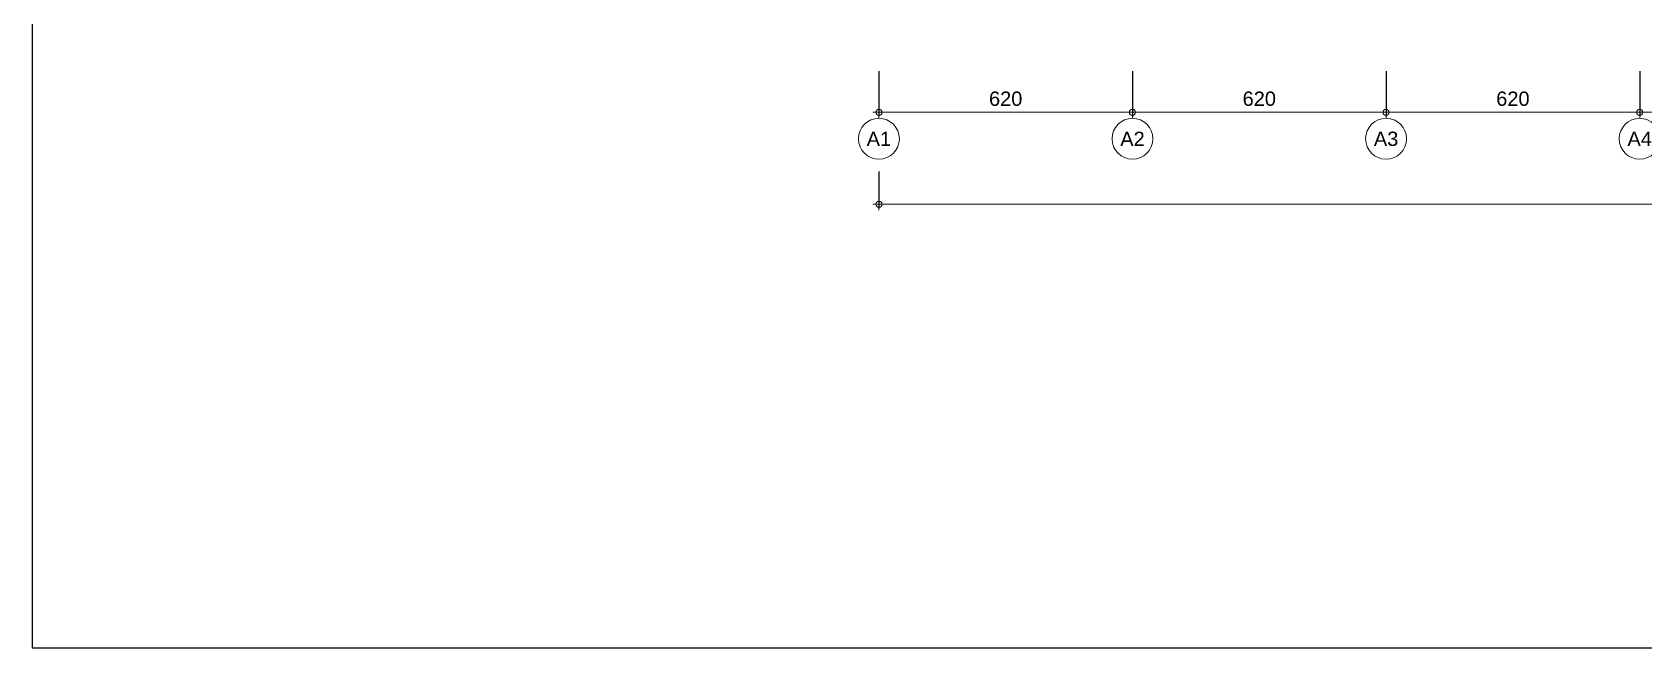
# Model space of a CAD drawing. Header units: millimetres. Extents: x -324 to 100, y -297 to 81.
# Drawn here: x 0 to 39.4, y 0 to 15.06 of the extents above; entities that cross this region are included whole.
import ezdxf
from ezdxf.enums import TextEntityAlignment as Align

# ---------------------------------------------------------------- set-up
doc = ezdxf.new("R2010")
doc.units = ezdxf.units.MM
doc.layers.add('u', color=6, linetype='Continuous', lineweight=20)
doc.styles.add('S', font='simplex', dxfattribs={"width": 0.75})
doc.styles.get("Standard").update_dxf_attribs({"font": 'arial.ttf'})
doc.dimstyles.new('sk-100', dxfattribs={"dimtxt": 0.35, "dimasz": 0.15, "dimexe": 0.1, "dimexo": 0, "dimgap": 0.15, "dimtad": 1, "dimdec": 0, "dimlfac": 100, "dimzin": 0, "dimdsep": 46, "dimtxsty": 'Standard', "dimblk": 'BULAT', "dimcen": 0.09, "dimclrd": 256, "dimclre": 256, "dimclrt": 256, "dimadec": 0, "dimazin": 0, "dimtfac": 1, "dimtdec": 0, "dimtofl": 0, "dimtmove": 0, "dimatfit": 3, "dimldrblk": 'BULAT', "dimfxl": 1, "dimtolj": 1, "dimtzin": 0, "dimlwd": -1, "dimarcsym": 0})

# ---------------------------------------------------------------- blocks, each defined once
blk = doc.blocks.new('BULAT')
for p, q in [((-1, 0), (1, 0)), ((0, -1), (0, 1))]:
    blk.add_line(p, q)
blk.add_circle((0, 0), 0.5)
blk = doc.blocks.new('*D14')
at = {"layer": 'defpoints', "color": 0}
for p in [(20.699, 14.101), (26.899, 14.101), (26.899, 13.101)]:
    blk.add_point(p, dxfattribs=at)
at = {"layer": 'u', "lineweight": -2, "transparency": 16777216}
for p, q in [((20.699, 14.101), (20.699, 13.001)), ((26.899, 14.101), (26.899, 13.001))]:
    blk.add_line(p, q, dxfattribs=at)
at = {"layer": 'u', "transparency": 16777216}
blk.add_line((20.849, 13.101), (26.749, 13.101), dxfattribs=at)
at = {"layer": 'u', "transparency": 16777216, "xscale": 0.15, "yscale": 0.15, "zscale": 0.15, "rotation": 180}
blk.add_blockref('BULAT', (20.699, 13.101), dxfattribs=at)
at = {"layer": 'u', "transparency": 16777216, "xscale": 0.15, "yscale": 0.15, "zscale": 0.15}
blk.add_blockref('BULAT', (26.899, 13.101), dxfattribs=at)
at = {"layer": 'u', "transparency": 16777216, "insert": (23.799, 13.429), "char_height": 0.35, "attachment_point": 5}
blk.add_mtext('\\A1;620', dxfattribs=at)
blk = doc.blocks.new('*D15')
at = {"layer": 'defpoints', "color": 0}
for p in [(26.899, 14.101), (33.099, 14.101), (33.099, 13.101)]:
    blk.add_point(p, dxfattribs=at)
at = {"layer": 'u', "lineweight": -2, "transparency": 16777216}
for p, q in [((26.899, 14.101), (26.899, 13.001)), ((33.099, 14.101), (33.099, 13.001))]:
    blk.add_line(p, q, dxfattribs=at)
at = {"layer": 'u', "transparency": 16777216}
blk.add_line((27.049, 13.101), (32.949, 13.101), dxfattribs=at)
at = {"layer": 'u', "transparency": 16777216, "xscale": 0.15, "yscale": 0.15, "zscale": 0.15, "rotation": 180}
blk.add_blockref('BULAT', (26.899, 13.101), dxfattribs=at)
at = {"layer": 'u', "transparency": 16777216, "xscale": 0.15, "yscale": 0.15, "zscale": 0.15}
blk.add_blockref('BULAT', (33.099, 13.101), dxfattribs=at)
at = {"layer": 'u', "transparency": 16777216, "insert": (29.999, 13.429), "char_height": 0.35, "attachment_point": 5}
blk.add_mtext('\\A1;620', dxfattribs=at)
blk = doc.blocks.new('*D16')
at = {"layer": 'defpoints', "color": 0}
for p in [(33.099, 14.101), (39.299, 14.101), (39.299, 13.101)]:
    blk.add_point(p, dxfattribs=at)
at = {"layer": 'u', "lineweight": -2, "transparency": 16777216}
for p, q in [((33.099, 14.101), (33.099, 13.001)), ((39.299, 14.101), (39.299, 13.001))]:
    blk.add_line(p, q, dxfattribs=at)
at = {"layer": 'u', "transparency": 16777216}
blk.add_line((33.249, 13.101), (39.149, 13.101), dxfattribs=at)
at = {"layer": 'u', "transparency": 16777216, "xscale": 0.15, "yscale": 0.15, "zscale": 0.15, "rotation": 180}
blk.add_blockref('BULAT', (33.099, 13.101), dxfattribs=at)
at = {"layer": 'u', "transparency": 16777216, "xscale": 0.15, "yscale": 0.15, "zscale": 0.15}
blk.add_blockref('BULAT', (39.299, 13.101), dxfattribs=at)
at = {"layer": 'u', "transparency": 16777216, "insert": (36.199, 13.429), "char_height": 0.35, "attachment_point": 5}
blk.add_mtext('\\A1;620', dxfattribs=at)
blk = doc.blocks.new('*D17')
at = {"layer": 'defpoints', "color": 0}
for p in [(39.299, 14.101), (45.499, 14.101), (45.499, 13.101)]:
    blk.add_point(p, dxfattribs=at)
at = {"layer": 'u', "lineweight": -2, "transparency": 16777216}
for p, q in [((39.299, 14.101), (39.299, 13.001)), ((45.499, 14.101), (45.499, 13.001))]:
    blk.add_line(p, q, dxfattribs=at)
at = {"layer": 'u', "transparency": 16777216}
blk.add_line((39.449, 13.101), (45.349, 13.101), dxfattribs=at)
at = {"layer": 'u', "transparency": 16777216, "xscale": 0.15, "yscale": 0.15, "zscale": 0.15, "rotation": 180}
blk.add_blockref('BULAT', (39.299, 13.101), dxfattribs=at)
at = {"layer": 'u', "transparency": 16777216, "xscale": 0.15, "yscale": 0.15, "zscale": 0.15}
blk.add_blockref('BULAT', (45.499, 13.101), dxfattribs=at)
at = {"layer": 'u', "transparency": 16777216, "insert": (42.399, 13.429), "char_height": 0.35, "attachment_point": 5}
blk.add_mtext('\\A1;620', dxfattribs=at)
blk = doc.blocks.new('*D26')
at = {"layer": 'defpoints', "color": 0}
for p in [(20.699, 11.651), (95.099, 11.651), (95.099, 10.851)]:
    blk.add_point(p, dxfattribs=at)
at = {"layer": 'u', "lineweight": -2, "transparency": 16777216}
for p, q in [((20.699, 11.651), (20.699, 10.751)), ((95.099, 11.651), (95.099, 10.751))]:
    blk.add_line(p, q, dxfattribs=at)
at = {"layer": 'u', "transparency": 16777216}
blk.add_line((20.849, 10.851), (94.949, 10.851), dxfattribs=at)
at = {"layer": 'u', "transparency": 16777216, "xscale": 0.15, "yscale": 0.15, "zscale": 0.15, "rotation": 180}
blk.add_blockref('BULAT', (20.699, 10.851), dxfattribs=at)
at = {"layer": 'u', "transparency": 16777216, "xscale": 0.15, "yscale": 0.15, "zscale": 0.15}
blk.add_blockref('BULAT', (95.099, 10.851), dxfattribs=at)
at = {"layer": 'u', "transparency": 16777216, "insert": (57.899, 11.179), "char_height": 0.35, "attachment_point": 5}
blk.add_mtext('\\A1;7440', dxfattribs=at)
blk = doc.blocks.new('NAV')
blk.add_circle((0, -0.4), 0.4)
at = {"style": 'S', "width": 0.75, "flags": 4}
blk.add_attdef('AV', text='', height=0.3, dxfattribs=at).set_placement((0, -0.4), align=Align.MIDDLE)

msp = doc.modelspace()

# ---------------------------------------------------------------- linework, layer by layer
at = {"layer": 'defpoints'}
msp.add_lwpolyline([(0, 0), (100.099, 0), (100.099, 81.011), (0, 81.011)], close=True, dxfattribs=at)

# ---------------------------------------------------------------- block references
at = {"layer": 'u'}
ref = msp.add_blockref('NAV', (20.699, 12.951), dxfattribs=dict(at, xscale=1.25, yscale=1.25, zscale=1.25))
ref.add_attrib('AV', 'A1', dxfattribs={"layer": '0', "height": 0.35, "flags": 4}).set_placement((20.699, 12.451), align=Align.MIDDLE)
ref = msp.add_blockref('NAV', (26.899, 12.951), dxfattribs=dict(at, xscale=1.25, yscale=1.25, zscale=1.25))
ref.add_attrib('AV', 'A2', dxfattribs={"layer": '0', "height": 0.35, "flags": 4}).set_placement((26.899, 12.451), align=Align.MIDDLE)
ref = msp.add_blockref('NAV', (33.099, 12.951), dxfattribs=dict(at, xscale=1.25, yscale=1.25, zscale=1.25))
ref.add_attrib('AV', 'A3', dxfattribs={"layer": '0', "height": 0.35, "flags": 4}).set_placement((33.099, 12.451), align=Align.MIDDLE)
ref = msp.add_blockref('NAV', (39.299, 12.951), dxfattribs=dict(at, xscale=1.25, yscale=1.25, zscale=1.25))
ref.add_attrib('AV', 'A4', dxfattribs={"layer": '0', "height": 0.35, "flags": 4}).set_placement((39.299, 12.451), align=Align.MIDDLE)

# ---------------------------------------------------------------- dimensions: what is measured, and where the dimension line sits
for base, p1, p2, picture, middle in [((26.899, 13.101), (20.699, 14.101), (26.899, 14.101), '*D14', (23.799, 13.101)), ((33.099, 13.101), (26.899, 14.101), (33.099, 14.101), '*D15', (29.999, 13.101)), ((39.299, 13.101), (33.099, 14.101), (39.299, 14.101), '*D16', (36.199, 13.101)), ((45.499, 13.101), (39.299, 14.101), (45.499, 14.101), '*D17', (42.399, 13.101)), ((95.099, 10.851), (20.699, 11.651), (95.099, 11.651), '*D26', (57.899, 10.851))]:
    dim = msp.add_linear_dim(base=base, p1=p1, p2=p2, dimstyle='sk-100', dxfattribs=at)
    dim.commit()
    dim.dimension.update_dxf_attribs({"geometry": picture, "text_midpoint": middle, "dimtype": 160})

doc.saveas('drawing.dxf')
